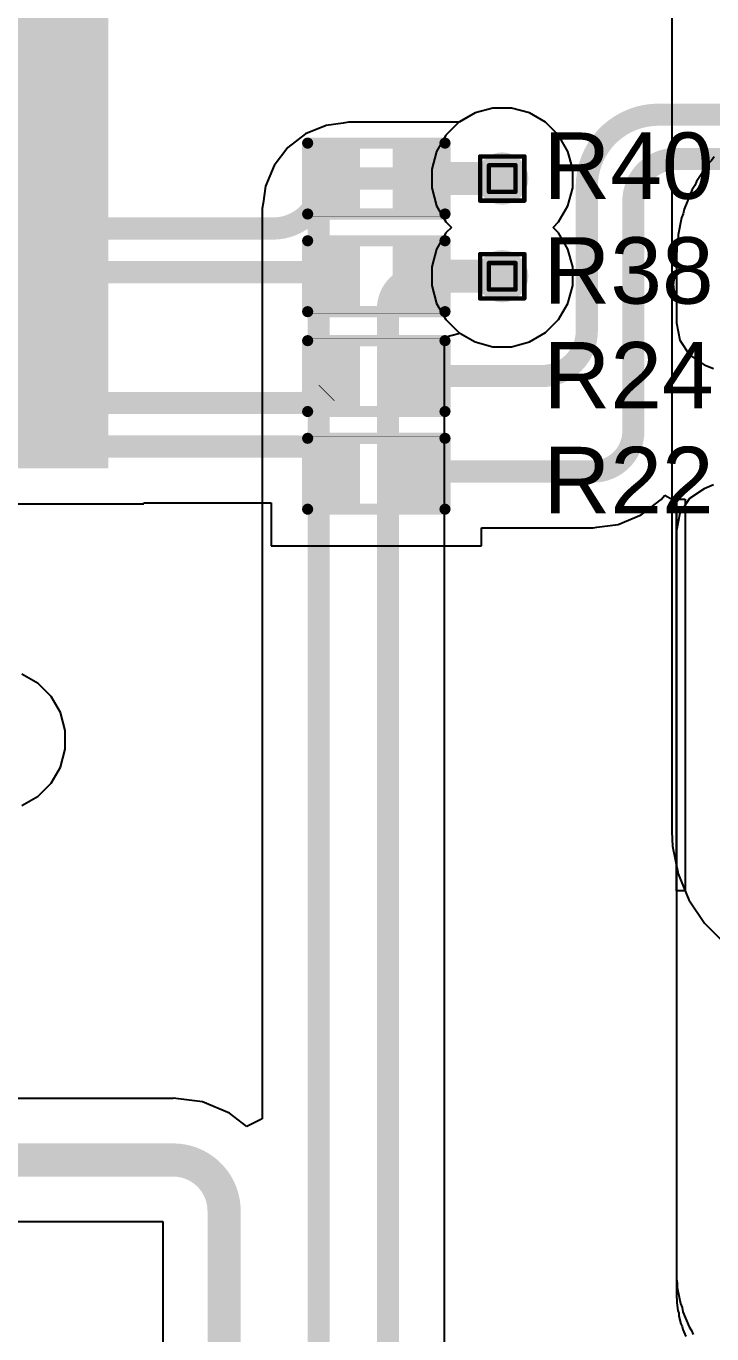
# Model space of a CAD drawing. Header units: inches. Extents: x -5 to 230, y -4 to 159.
# Drawn here: x 38.03 to 45.89, y 19.57 to 34.57 of the extents above; entities that cross this region are included whole.
import ezdxf

# ---------------------------------------------------------------- set-up
doc = ezdxf.new("R2010")
doc.units = ezdxf.units.IN
for name, color, linetype in [('Bottom Layer', 5, 'Continuous'), ('Drill Drawing', 1, 'Continuous'), ('Layer 1', 16, 'Continuous'), ('Layer 2', 76, 'Continuous'), ('Top Layer', 1, 'Continuous'), ('Top Overlay', 2, 'Continuous'), ('Top Paste', 8, 'Continuous'), ('Top Solder', 216, 'Continuous'), ('Via Holes', 16, 'Continuous')]:
    doc.layers.add(name, color=color, linetype=linetype)
doc.styles.add('Arial', font='', dxfattribs={"height": 0.2})
doc.styles.get('Arial').set_extended_font_data('Arial')

# ---------------------------------------------------------------- blocks, each defined once
blk = doc.blocks.new('LQFP_100_71')
at = {"layer": 'Top Layer'}
for points in [[(7.14999967, -1.34999984), (8.34999981, -1.34999984), (8.34999981, -1.64999924), (7.14999967, -1.64999924)], [(7.14999967, -1.85000138), (8.34999981, -1.85000138), (8.34999981, -2.15000078), (7.14999967, -2.15000078)], [(7.14999967, -2.35000038), (8.34999981, -2.35000038), (8.34999981, -2.64999978), (7.14999967, -2.64999978)], [(7.14999967, -2.85000192), (8.34999981, -2.85000192), (8.34999981, -3.15000132), (7.14999967, -3.15000132)], [(7.14999967, -3.35000092), (8.34999981, -3.35000092), (8.34999981, -3.65000032), (7.14999967, -3.65000032)], [(7.14999967, -3.84999992), (8.34999981, -3.84999992), (8.34999981, -4.14999932), (7.14999967, -4.14999932)], [(7.14999967, -4.35000146), (8.34999981, -4.35000146), (8.34999981, -4.65000086), (7.14999967, -4.65000086)], [(7.14999967, -4.85000046), (8.34999981, -4.85000046), (8.34999981, -5.149999859999999), (7.14999967, -5.149999859999999)], [(7.14999967, -5.350002), (8.34999981, -5.350002), (8.34999981, -5.6500014), (7.14999967, -5.6500014)], [(7.14999967, -5.850001), (8.34999981, -5.850001), (8.34999981, -6.1500004), (7.14999967, -6.1500004)]]:
    blk.add_hatch(color=1, dxfattribs=at).paths.add_polyline_path(points)
at = {"layer": 'Top Paste'}
for points in [[(7.14999967, -1.34999984), (8.34999981, -1.34999984), (8.34999981, -1.64999924), (7.14999967, -1.64999924)], [(7.14999967, -1.85000138), (8.34999981, -1.85000138), (8.34999981, -2.15000078), (7.14999967, -2.15000078)], [(7.14999967, -2.35000038), (8.34999981, -2.35000038), (8.34999981, -2.64999978), (7.14999967, -2.64999978)], [(7.14999967, -2.85000192), (8.34999981, -2.85000192), (8.34999981, -3.15000132), (7.14999967, -3.15000132)], [(7.14999967, -3.35000092), (8.34999981, -3.35000092), (8.34999981, -3.65000032), (7.14999967, -3.65000032)], [(7.14999967, -3.84999992), (8.34999981, -3.84999992), (8.34999981, -4.14999932), (7.14999967, -4.14999932)], [(7.14999967, -4.35000146), (8.34999981, -4.35000146), (8.34999981, -4.65000086), (7.14999967, -4.65000086)], [(7.14999967, -4.85000046), (8.34999981, -4.85000046), (8.34999981, -5.149999859999999), (7.14999967, -5.149999859999999)], [(7.14999967, -5.350002), (8.34999981, -5.350002), (8.34999981, -5.6500014), (7.14999967, -5.6500014)], [(7.14999967, -5.850001), (8.34999981, -5.850001), (8.34999981, -6.1500004), (7.14999967, -6.1500004)]]:
    blk.add_hatch(color=8, dxfattribs=at).paths.add_polyline_path(points)
at = {"layer": 'Top Solder'}
for points in [[(7.048399669999999, -0.74840084), (8.45159981, -0.74840084), (8.45159981, -1.25160024), (7.048399669999999, -1.25160024)], [(7.048399669999999, -1.24839984), (8.45159981, -1.24839984), (8.45159981, -1.75159924), (7.048399669999999, -1.75159924)], [(7.048399669999999, -1.74840138), (8.45159981, -1.74840138), (8.45159981, -2.25160078), (7.048399669999999, -2.25160078)], [(7.048399669999999, -2.24840038), (8.45159981, -2.24840038), (8.45159981, -2.75159978), (7.048399669999999, -2.75159978)], [(7.048399669999999, -2.74840192), (8.45159981, -2.74840192), (8.45159981, -3.25160132), (7.048399669999999, -3.25160132)], [(7.048399669999999, -3.24840092), (8.45159981, -3.24840092), (8.45159981, -3.75160032), (7.048399669999999, -3.75160032)], [(7.048399669999999, -3.74839992), (8.45159981, -3.74839992), (8.45159981, -4.25159932), (7.048399669999999, -4.25159932)], [(7.048399669999999, -4.248401459999999), (8.45159981, -4.248401459999999), (8.45159981, -4.75160086), (7.048399669999999, -4.75160086)], [(7.048399669999999, -4.74840046), (8.45159981, -4.74840046), (8.45159981, -5.25159986), (7.048399669999999, -5.25159986)], [(7.048399669999999, -5.248402), (8.45159981, -5.248402), (8.45159981, -5.7516014), (7.048399669999999, -5.7516014)], [(7.048399669999999, -5.748400999999999), (8.45159981, -5.748400999999999), (8.45159981, -6.2516004), (7.048399669999999, -6.2516004)]]:
    blk.add_hatch(color=216, dxfattribs=at).paths.add_polyline_path(points)
blk = doc.blocks.new('R___0402_140')
at = {"layer": 'Top Layer'}
for points in [[(-0.6985, -0.3175), (-0.6985, 0.3175), (-0.2412999999999999, 0.3175), (-0.2413, -0.3175)], [(0.2412999999999999, -0.3175), (0.2413, 0.3175), (0.6985, 0.3175), (0.6985, -0.3175)]]:
    blk.add_hatch(color=1, dxfattribs=at).paths.add_polyline_path(points)
at = {"layer": 'Top Paste'}
for points in [[(-0.6985, -0.3175), (-0.6985, 0.3175), (-0.2412999999999999, 0.3175), (-0.2413, -0.3175)], [(0.2412999999999999, -0.3175), (0.2413, 0.3175), (0.6985, 0.3175), (0.6985, -0.3175)]]:
    blk.add_hatch(color=8, dxfattribs=at).paths.add_polyline_path(points)
at = {"layer": 'Top Solder'}
for points in [[(-0.75350116, -0.37250116), (-0.75350116, 0.37250116), (-0.1862988399999999, 0.37250116), (-0.18629884, -0.37250116)], [(0.1862988399999999, -0.37250116), (0.18629884, 0.37250116), (0.75350116, 0.37250116), (0.75350116, -0.37250116)]]:
    blk.add_hatch(color=216, dxfattribs=at).paths.add_polyline_path(points)
at = {"layer": 'Top Overlay'}
for points in [[(-0.7874, -0.4064, 0.127, 0.127, 0), (-0.7874, 0.4064, 0.127, 0.127, 0)], [(-0.7874, 0.4064, 0.127, 0.127, 0), (0.7874, 0.4064, 0.127, 0.127, 0)], [(0.7874, -0.4064, 0.127, 0.127, 0), (0.7874, 0.4064, 0.127, 0.127, 0)], [(-0.7874, -0.4064, 0.127, 0.127, 0), (0.7874, -0.4064, 0.127, 0.127, 0)], [(-0.8128, -0.4318, 0.0032258, 0.0032258, 0), (0.8128, -0.4318, 0.0032258, 0.0032258, 0)]]:
    blk.add_lwpolyline(points, format="xyseb", dxfattribs=at)
for points in [[(-0.8191499999999999, 0.4064, 0.0635, 0.0635, 1), (-0.7556499999999999, 0.4064, 0.0635, 0.0635, 1)], [(-0.8191499999999999, 0.4064, 0.0635, 0.0635, 1), (-0.7556499999999999, 0.4064, 0.0635, 0.0635, 1)], [(0.7556499999999999, 0.4064, 0.0635, 0.0635, 1), (0.8191499999999999, 0.4064, 0.0635, 0.0635, 1)], [(0.7556499999999999, 0.4064, 0.0635, 0.0635, 1), (0.8191499999999999, 0.4064, 0.0635, 0.0635, 1)], [(-0.8191499999999999, -0.4064, 0.0635, 0.0635, 1), (-0.7556499999999999, -0.4064, 0.0635, 0.0635, 1)], [(-0.8191499999999999, -0.4064, 0.0635, 0.0635, 1), (-0.7556499999999999, -0.4064, 0.0635, 0.0635, 1)], [(-0.81360518, -0.4318, 0.0016129, 0.0016129, 1), (-0.8119948199999999, -0.4318, 0.0016129, 0.0016129, 1)], [(0.7556499999999999, -0.4064, 0.0635, 0.0635, 1), (0.8191499999999999, -0.4064, 0.0635, 0.0635, 1)], [(0.7556499999999999, -0.4064, 0.0635, 0.0635, 1), (0.8191499999999999, -0.4064, 0.0635, 0.0635, 1)], [(0.8119948199999999, -0.4318, 0.0016129, 0.0016129, 1), (0.81360518, -0.4318, 0.0016129, 0.0016129, 1)]]:
    blk.add_lwpolyline(points, format="xyseb", close=True, dxfattribs=at)
blk = doc.blocks.new('R___0402_142')
at = {"layer": 'Top Layer'}
for points in [[(-0.6985, -0.3175), (-0.6985, 0.3175), (-0.2412999999999999, 0.3175), (-0.2413, -0.3175)], [(0.2412999999999999, -0.3175), (0.2413, 0.3175), (0.6985, 0.3175), (0.6985, -0.3175)]]:
    blk.add_hatch(color=1, dxfattribs=at).paths.add_polyline_path(points)
at = {"layer": 'Top Paste'}
for points in [[(-0.6985, -0.3175), (-0.6985, 0.3175), (-0.2412999999999999, 0.3175), (-0.2413, -0.3175)], [(0.2412999999999999, -0.3175), (0.2413, 0.3175), (0.6985, 0.3175), (0.6985, -0.3175)]]:
    blk.add_hatch(color=8, dxfattribs=at).paths.add_polyline_path(points)
at = {"layer": 'Top Solder'}
for points in [[(-0.75350116, -0.37250116), (-0.75350116, 0.37250116), (-0.1862988399999999, 0.37250116), (-0.18629884, -0.37250116)], [(0.1862988399999999, -0.37250116), (0.18629884, 0.37250116), (0.75350116, 0.37250116), (0.75350116, -0.37250116)]]:
    blk.add_hatch(color=216, dxfattribs=at).paths.add_polyline_path(points)
at = {"layer": 'Top Overlay'}
for points in [[(-0.7874, -0.4064, 0.127, 0.127, 0), (-0.7874, 0.4064, 0.127, 0.127, 0)], [(-0.7874, 0.4064, 0.127, 0.127, 0), (0.7874, 0.4064, 0.127, 0.127, 0)], [(0.7874, -0.4064, 0.127, 0.127, 0), (0.7874, 0.4064, 0.127, 0.127, 0)], [(-0.7874, -0.4064, 0.127, 0.127, 0), (0.7874, -0.4064, 0.127, 0.127, 0)], [(-0.8128, -0.4318, 0.0032258, 0.0032258, 0), (0.8128, -0.4318, 0.0032258, 0.0032258, 0)]]:
    blk.add_lwpolyline(points, format="xyseb", dxfattribs=at)
for points in [[(-0.8191499999999999, 0.4064, 0.0635, 0.0635, 1), (-0.7556499999999999, 0.4064, 0.0635, 0.0635, 1)], [(-0.8191499999999999, 0.4064, 0.0635, 0.0635, 1), (-0.7556499999999999, 0.4064, 0.0635, 0.0635, 1)], [(0.7556499999999999, 0.4064, 0.0635, 0.0635, 1), (0.8191499999999999, 0.4064, 0.0635, 0.0635, 1)], [(0.7556499999999999, 0.4064, 0.0635, 0.0635, 1), (0.8191499999999999, 0.4064, 0.0635, 0.0635, 1)], [(-0.8191499999999999, -0.4064, 0.0635, 0.0635, 1), (-0.7556499999999999, -0.4064, 0.0635, 0.0635, 1)], [(-0.8191499999999999, -0.4064, 0.0635, 0.0635, 1), (-0.7556499999999999, -0.4064, 0.0635, 0.0635, 1)], [(-0.81360518, -0.4318, 0.0016129, 0.0016129, 1), (-0.8119948199999999, -0.4318, 0.0016129, 0.0016129, 1)], [(0.7556499999999999, -0.4064, 0.0635, 0.0635, 1), (0.8191499999999999, -0.4064, 0.0635, 0.0635, 1)], [(0.7556499999999999, -0.4064, 0.0635, 0.0635, 1), (0.8191499999999999, -0.4064, 0.0635, 0.0635, 1)], [(0.8119948199999999, -0.4318, 0.0016129, 0.0016129, 1), (0.81360518, -0.4318, 0.0016129, 0.0016129, 1)]]:
    blk.add_lwpolyline(points, format="xyseb", close=True, dxfattribs=at)
blk = doc.blocks.new('R___0402_156')
at = {"layer": 'Top Layer'}
for points in [[(-0.6985, -0.3175), (-0.6985, 0.3175), (-0.2412999999999999, 0.3175), (-0.2413, -0.3175)], [(0.2412999999999999, -0.3175), (0.2413, 0.3175), (0.6985, 0.3175), (0.6985, -0.3175)]]:
    blk.add_hatch(color=1, dxfattribs=at).paths.add_polyline_path(points)
at = {"layer": 'Top Paste'}
for points in [[(-0.6985, -0.3175), (-0.6985, 0.3175), (-0.2412999999999999, 0.3175), (-0.2413, -0.3175)], [(0.2412999999999999, -0.3175), (0.2413, 0.3175), (0.6985, 0.3175), (0.6985, -0.3175)]]:
    blk.add_hatch(color=8, dxfattribs=at).paths.add_polyline_path(points)
at = {"layer": 'Top Solder'}
for points in [[(-0.75350116, -0.37250116), (-0.75350116, 0.37250116), (-0.1862988399999999, 0.37250116), (-0.18629884, -0.37250116)], [(0.1862988399999999, -0.37250116), (0.18629884, 0.37250116), (0.75350116, 0.37250116), (0.75350116, -0.37250116)]]:
    blk.add_hatch(color=216, dxfattribs=at).paths.add_polyline_path(points)
at = {"layer": 'Top Overlay'}
for points in [[(-0.7874, 0.4064, 0.127, 0.127, 0), (-0.7874, -0.4064, 0.127, 0.127, 0)], [(0.7874, 0.4064, 0.127, 0.127, 0), (-0.7874, 0.4064, 0.127, 0.127, 0)], [(0.7874, 0.4064, 0.127, 0.127, 0), (0.7874, -0.4064, 0.127, 0.127, 0)], [(0.7874, -0.4064, 0.127, 0.127, 0), (-0.7874, -0.4064, 0.127, 0.127, 0)], [(0.8128, -0.4318, 0.0032258, 0.0032258, 0), (-0.8128, -0.4318, 0.0032258, 0.0032258, 0)]]:
    blk.add_lwpolyline(points, format="xyseb", dxfattribs=at)
for points in [[(-0.8191499999999999, 0.4064, 0.0635, 0.0635, 1), (-0.7556499999999999, 0.4064, 0.0635, 0.0635, 1)], [(-0.8191499999999999, 0.4064, 0.0635, 0.0635, 1), (-0.7556499999999999, 0.4064, 0.0635, 0.0635, 1)], [(0.7556499999999999, 0.4064, 0.0635, 0.0635, 1), (0.8191499999999999, 0.4064, 0.0635, 0.0635, 1)], [(0.7556499999999999, 0.4064, 0.0635, 0.0635, 1), (0.8191499999999999, 0.4064, 0.0635, 0.0635, 1)], [(-0.8191499999999999, -0.4064, 0.0635, 0.0635, 1), (-0.7556499999999999, -0.4064, 0.0635, 0.0635, 1)], [(-0.8191499999999999, -0.4064, 0.0635, 0.0635, 1), (-0.7556499999999999, -0.4064, 0.0635, 0.0635, 1)], [(-0.81360518, -0.4318, 0.0016129, 0.0016129, 1), (-0.8119948199999999, -0.4318, 0.0016129, 0.0016129, 1)], [(0.7556499999999999, -0.4064, 0.0635, 0.0635, 1), (0.8191499999999999, -0.4064, 0.0635, 0.0635, 1)], [(0.7556499999999999, -0.4064, 0.0635, 0.0635, 1), (0.8191499999999999, -0.4064, 0.0635, 0.0635, 1)], [(0.8119948199999999, -0.4318, 0.0016129, 0.0016129, 1), (0.81360518, -0.4318, 0.0016129, 0.0016129, 1)]]:
    blk.add_lwpolyline(points, format="xyseb", close=True, dxfattribs=at)
blk = doc.blocks.new('R___0402_158')
at = {"layer": 'Top Layer'}
for points in [[(-0.6985, -0.3175), (-0.6985, 0.3175), (-0.2412999999999999, 0.3175), (-0.2413, -0.3175)], [(0.2412999999999999, -0.3175), (0.2413, 0.3175), (0.6985, 0.3175), (0.6985, -0.3175)]]:
    blk.add_hatch(color=1, dxfattribs=at).paths.add_polyline_path(points)
at = {"layer": 'Top Paste'}
for points in [[(-0.6985, -0.3175), (-0.6985, 0.3175), (-0.2412999999999999, 0.3175), (-0.2413, -0.3175)], [(0.2412999999999999, -0.3175), (0.2413, 0.3175), (0.6985, 0.3175), (0.6985, -0.3175)]]:
    blk.add_hatch(color=8, dxfattribs=at).paths.add_polyline_path(points)
at = {"layer": 'Top Solder'}
for points in [[(-0.75350116, -0.37250116), (-0.75350116, 0.37250116), (-0.1862988399999999, 0.37250116), (-0.18629884, -0.37250116)], [(0.1862988399999999, -0.37250116), (0.18629884, 0.37250116), (0.75350116, 0.37250116), (0.75350116, -0.37250116)]]:
    blk.add_hatch(color=216, dxfattribs=at).paths.add_polyline_path(points)
at = {"layer": 'Top Overlay'}
for points in [[(-0.7874, 0.4064, 0.127, 0.127, 0), (-0.7874, -0.4064, 0.127, 0.127, 0)], [(0.7874, 0.4064, 0.127, 0.127, 0), (-0.7874, 0.4064, 0.127, 0.127, 0)], [(0.7874, 0.4064, 0.127, 0.127, 0), (0.7874, -0.4064, 0.127, 0.127, 0)], [(0.7874, -0.4064, 0.127, 0.127, 0), (-0.7874, -0.4064, 0.127, 0.127, 0)], [(0.8128, -0.4318, 0.0032258, 0.0032258, 0), (-0.8128, -0.4318, 0.0032258, 0.0032258, 0)]]:
    blk.add_lwpolyline(points, format="xyseb", dxfattribs=at)
for points in [[(-0.8191499999999999, 0.4064, 0.0635, 0.0635, 1), (-0.7556499999999999, 0.4064, 0.0635, 0.0635, 1)], [(-0.8191499999999999, 0.4064, 0.0635, 0.0635, 1), (-0.7556499999999999, 0.4064, 0.0635, 0.0635, 1)], [(0.7556499999999999, 0.4064, 0.0635, 0.0635, 1), (0.8191499999999999, 0.4064, 0.0635, 0.0635, 1)], [(0.7556499999999999, 0.4064, 0.0635, 0.0635, 1), (0.8191499999999999, 0.4064, 0.0635, 0.0635, 1)], [(-0.8191499999999999, -0.4064, 0.0635, 0.0635, 1), (-0.7556499999999999, -0.4064, 0.0635, 0.0635, 1)], [(-0.8191499999999999, -0.4064, 0.0635, 0.0635, 1), (-0.7556499999999999, -0.4064, 0.0635, 0.0635, 1)], [(-0.81360518, -0.4318, 0.0016129, 0.0016129, 1), (-0.8119948199999999, -0.4318, 0.0016129, 0.0016129, 1)], [(0.7556499999999999, -0.4064, 0.0635, 0.0635, 1), (0.8191499999999999, -0.4064, 0.0635, 0.0635, 1)], [(0.7556499999999999, -0.4064, 0.0635, 0.0635, 1), (0.8191499999999999, -0.4064, 0.0635, 0.0635, 1)], [(0.8119948199999999, -0.4318, 0.0016129, 0.0016129, 1), (0.81360518, -0.4318, 0.0016129, 0.0016129, 1)]]:
    blk.add_lwpolyline(points, format="xyseb", close=True, dxfattribs=at)

msp = doc.modelspace()

# ---------------------------------------------------------------- hatches: boundary and pattern name
at = {"layer": 'Bottom Layer'}
h = msp.add_hatch(color=5, dxfattribs=at)
edge = h.paths.add_edge_path()
edge.add_arc((43.4848, 32.82098592), 0.2999994, 0, 360)
h = msp.add_hatch(color=5, dxfattribs=at)
edge = h.paths.add_edge_path()
edge.add_arc((43.4848, 31.70044206), 0.2999994, 0, 360)
at = {"layer": 'Layer 1'}
h = msp.add_hatch(color=16, dxfattribs=at)
edge = h.paths.add_edge_path()
edge.add_arc((43.4848, 32.82098592), 0.2999994, 0, 360)
h = msp.add_hatch(color=16, dxfattribs=at)
edge = h.paths.add_edge_path()
edge.add_arc((43.4848, 31.70044206), 0.2999994, 0, 360)
at = {"layer": 'Layer 2'}
h = msp.add_hatch(color=76, dxfattribs=at)
edge = h.paths.add_edge_path()
edge.add_arc((43.4848, 32.82098592), 0.2999994, 0, 360)
h = msp.add_hatch(color=76, dxfattribs=at)
edge = h.paths.add_edge_path()
edge.add_arc((43.4848, 31.70044206), 0.2999994, 0, 360)
at = {"layer": 'Top Layer'}
h = msp.add_hatch(color=1, dxfattribs=at)
edge = h.paths.add_edge_path()
edge.add_arc((43.4848, 32.82098592), 0.2999994, 0, 360)
h = msp.add_hatch(color=1, dxfattribs=at)
edge = h.paths.add_edge_path()
edge.add_arc((43.4848, 31.70044206), 0.2999994, 0, 360)
at = {"layer": 'Via Holes'}
h = msp.add_hatch(color=7, dxfattribs=at)
edge = h.paths.add_edge_path()
edge.add_arc((43.4848, 32.82098592), 0.1499997, 0, 360)
h = msp.add_hatch(color=7, dxfattribs=at)
edge = h.paths.add_edge_path()
edge.add_arc((43.4848, 31.70044206), 0.1499997, 0, 360)

# ---------------------------------------------------------------- linework, layer by layer
at = {"layer": 'Bottom Layer'}
for p, q in [((43.3784248, 33.62898532), (43.17292356, 33.57392066)), ((43.5911752, 33.62898532), (43.3784248, 33.62898532)), ((43.79667644, 33.57392066), (43.5911752, 33.62898532)), ((41.66263702, 33.45656504), (41.46721704, 33.43083737999999)), ((41.7222686, 33.46842684), (41.66263702, 33.45656504)), ((42.99020358, 33.46842684), (41.7222686, 33.46842684)), ((43.17292356, 33.57392066), (42.99020358, 33.46842684)), ((43.98092296, 33.46754546), (43.79667644, 33.57392066)), ((44.13135954, 33.31710888), (43.98092296, 33.46754546)), ((41.22954416, 33.33239206), (41.02545262, 33.17578581999999)), ((41.46721704, 33.43083737999999), (41.22954416, 33.33239206)), ((44.23773474, 33.13286236), (44.13135954, 33.31710888)), ((41.02545262, 33.17578581999999), (40.86884638, 32.97169428)), ((44.2927994, 32.92736112), (44.23773474, 33.13286236)), ((40.86884638, 32.97169428), (40.77040106, 32.7340214)), ((44.2927994, 32.71461072), (44.2927994, 32.92736112)), ((40.77040106, 32.7340214), (40.7446734, 32.53860142)), ((44.23773474, 32.50910948), (44.2927994, 32.71461072)), ((40.7446734, 32.53860142), (40.7328116, 32.47896984)), ((40.7328116, 32.47896984), (40.7328116, 22.03769278)), ((44.13135954, 32.32486296), (44.23773474, 32.50910948)), ((44.06721184, 32.26071272), (44.13135954, 32.32486296)), ((44.13135954, 32.19656502), (44.06721184, 32.26071272)), ((44.23773474, 32.0123185), (44.13135954, 32.19656502)), ((44.2927994, 31.80681726), (44.23773474, 32.0123185)), ((44.2927994, 31.59406686), (44.2927994, 31.80681726)), ((44.23773474, 31.38856562), (44.2927994, 31.59406686)), ((44.13135954, 31.2043191), (44.23773474, 31.38856562)), ((43.98092296, 31.05388252), (44.13135954, 31.2043191)), ((42.82171776, 31.00273962), (42.99951776, 31.04762396)), ((42.99951776, 31.04762396), (43.17292356, 30.94750732)), ((43.79667644, 30.94750732), (43.98092296, 31.05388252)), ((42.82171776, 19.0698501), (42.82171776, 31.00273962)), ((43.17292356, 30.94750732), (43.3784248, 30.89244266)), ((43.5911752, 30.89244266), (43.79667644, 30.94750732)), ((43.3784248, 30.89244266), (43.5911752, 30.89244266)), ((38.1621919, 27.0299434), (37.97794538, 27.1363186)), ((38.31262848, 26.87950682), (38.1621919, 27.0299434)), ((38.41900368, 26.6952603), (38.31262848, 26.87950682)), ((38.47406834, 26.48975906), (38.41900368, 26.6952603)), ((38.47406834, 26.27700866), (38.47406834, 26.48975906)), ((38.41900368, 26.07150742), (38.47406834, 26.27700866)), ((38.31262848, 25.8872609), (38.41900368, 26.07150742)), ((38.1621919, 25.73682432), (38.31262848, 25.8872609)), ((37.97794538, 25.63044912), (38.1621919, 25.73682432)), ((39.71156903999999, 22.26912742), (30.82405316, 22.26912742)), ((40.04642232, 22.23008508), (39.71156903999999, 22.27416932)), ((39.71156903999999, 22.27416932), (39.71156903999999, 22.26912742)), ((40.3584537, 22.10083718), (40.04642232, 22.23008508)), ((40.5550116, 21.95001198), (40.3584537, 22.10083718)), ((40.7328116, 22.03769278), (40.5550116, 21.95001198)), ((33.46970699999999, 20.86007258), (39.59124162, 20.86007258)), ((39.59124162, 20.86007258), (39.59124162, 17.4137193))]:
    msp.add_line(p, q, dxfattribs=at)
for points in [[(41.38025252, 32.47896984, 0.254, 0.254, -0.4142135623730951), (41.7222686, 32.82098592, 0.254, 0.254, 0)], [(41.7222686, 32.82098592, 0.254, 0.254, 0), (43.4848, 32.82098592, 0.254, 0.254, 0)], [(41.38025252, 17.61530132, 0.254, 0.254, 0), (41.38025252, 32.47896984, 0.254, 0.254, 0)], [(42.17427684, 31.32595716, 0.254, 0.254, -0.4142135623730951), (42.54876174, 31.70044206, 0.254, 0.254, 0)], [(42.54876174, 31.70044206, 0.254, 0.254, 0), (43.4848, 31.70044206, 0.254, 0.254, 0)], [(42.17427684, 18.23283628, 0.254, 0.254, 0), (42.17427684, 31.32595716, 0.254, 0.254, 0)], [(30.42833386, 21.5646, 0.3809999999999999, 0.3809999999999999, 0), (39.71156903999999, 21.5646, 0.3809999999999999, 0.3809999999999999, 0)], [(39.71156903999999, 21.5646, 0.3809999999999999, 0.3809999999999999, -0.4142135623730951), (40.29576904, 20.9804, 0.3809999999999999, 0.3809999999999999, 0)], [(40.29576904, 17.018, 0.3809999999999999, 0.3809999999999999, 0), (40.29576904, 20.9804, 0.3809999999999999, 0.3809999999999999, 0)]]:
    msp.add_lwpolyline(points, format="xyseb", dxfattribs=at)
for points in [[(41.6587686, 32.82098592, 0.127, 0.127, 1), (41.7857686, 32.82098592, 0.127, 0.127, 1)], [(41.6587686, 32.82098592, 0.127, 0.127, 1), (41.7857686, 32.82098592, 0.127, 0.127, 1)], [(43.4213, 32.82098592, 0.127, 0.127, 1), (43.5483, 32.82098592, 0.127, 0.127, 1)], [(41.31675252, 32.47896984, 0.127, 0.127, 1), (41.44375252, 32.47896984, 0.127, 0.127, 1)], [(41.31675252, 32.47896984, 0.127, 0.127, 1), (41.44375252, 32.47896984, 0.127, 0.127, 1)], [(42.48526174, 31.70044206, 0.127, 0.127, 1), (42.61226174, 31.70044206, 0.127, 0.127, 1)], [(42.48526174, 31.70044206, 0.127, 0.127, 1), (42.61226174, 31.70044206, 0.127, 0.127, 1)], [(43.4213, 31.70044206, 0.127, 0.127, 1), (43.5483, 31.70044206, 0.127, 0.127, 1)], [(42.11077684, 31.32595716, 0.127, 0.127, 1), (42.23777684, 31.32595716, 0.127, 0.127, 1)], [(42.11077684, 31.32595716, 0.127, 0.127, 1), (42.23777684, 31.32595716, 0.127, 0.127, 1)], [(39.61631904, 21.5646, 0.1905, 0.1905, 1), (39.80681904, 21.5646, 0.1905, 0.1905, 1)], [(39.61631904, 21.5646, 0.1905, 0.1905, 1), (39.80681904, 21.5646, 0.1905, 0.1905, 1)], [(40.20051904, 20.9804, 0.1905, 0.1905, 1), (40.39101904, 20.9804, 0.1905, 0.1905, 1)], [(40.20051904, 20.9804, 0.1905, 0.1905, 1), (40.39101904, 20.9804, 0.1905, 0.1905, 1)]]:
    msp.add_lwpolyline(points, format="xyseb", close=True, dxfattribs=at)
at = {"layer": 'Drill Drawing'}
for points in [[(43.2308, 33.07498592, 0.0508, 0.0508, 0), (43.7388, 33.07498592, 0.0508, 0.0508, 0)], [(43.2308, 32.56698592, 0.0508, 0.0508, 0), (43.2308, 33.07498592, 0.0508, 0.0508, 0)], [(43.3324, 32.97338592, 0.0508, 0.0508, 0), (43.6372, 32.97338592, 0.0508, 0.0508, 0)], [(43.3324, 32.66858592, 0.0508, 0.0508, 0), (43.3324, 32.97338592, 0.0508, 0.0508, 0)], [(43.6372, 32.66858592, 0.0508, 0.0508, 0), (43.6372, 32.97338592, 0.0508, 0.0508, 0)], [(43.7388, 32.56698592, 0.0508, 0.0508, 0), (43.7388, 33.07498592, 0.0508, 0.0508, 0)], [(43.2308, 32.56698592, 0.0508, 0.0508, 0), (43.7388, 32.56698592, 0.0508, 0.0508, 0)], [(43.3324, 32.66858592, 0.0508, 0.0508, 0), (43.6372, 32.66858592, 0.0508, 0.0508, 0)], [(43.2308, 31.95444205999999, 0.0508, 0.0508, 0), (43.7388, 31.95444205999999, 0.0508, 0.0508, 0)], [(43.2308, 31.44644206, 0.0508, 0.0508, 0), (43.2308, 31.95444205999999, 0.0508, 0.0508, 0)], [(43.7388, 31.44644206, 0.0508, 0.0508, 0), (43.7388, 31.95444205999999, 0.0508, 0.0508, 0)], [(43.3324, 31.85284206, 0.0508, 0.0508, 0), (43.6372, 31.85284206, 0.0508, 0.0508, 0)], [(43.3324, 31.54804206, 0.0508, 0.0508, 0), (43.3324, 31.85284206, 0.0508, 0.0508, 0)], [(43.6372, 31.54804206, 0.0508, 0.0508, 0), (43.6372, 31.85284206, 0.0508, 0.0508, 0)], [(43.3324, 31.54804206, 0.0508, 0.0508, 0), (43.6372, 31.54804206, 0.0508, 0.0508, 0)], [(43.2308, 31.44644206, 0.0508, 0.0508, 0), (43.7388, 31.44644206, 0.0508, 0.0508, 0)]]:
    msp.add_lwpolyline(points, format="xyseb", dxfattribs=at)
for points in [[(43.2181, 33.07498592, 0.0254, 0.0254, 1), (43.2435, 33.07498592, 0.0254, 0.0254, 1)], [(43.2181, 33.07498592, 0.0254, 0.0254, 1), (43.2435, 33.07498592, 0.0254, 0.0254, 1)], [(43.3197, 32.97338592, 0.0254, 0.0254, 1), (43.3451, 32.97338592, 0.0254, 0.0254, 1)], [(43.3197, 32.97338592, 0.0254, 0.0254, 1), (43.3451, 32.97338592, 0.0254, 0.0254, 1)], [(43.6245, 32.97338592, 0.0254, 0.0254, 1), (43.6499, 32.97338592, 0.0254, 0.0254, 1)], [(43.6245, 32.97338592, 0.0254, 0.0254, 1), (43.6499, 32.97338592, 0.0254, 0.0254, 1)], [(43.7261, 33.07498592, 0.0254, 0.0254, 1), (43.75149999999999, 33.07498592, 0.0254, 0.0254, 1)], [(43.7261, 33.07498592, 0.0254, 0.0254, 1), (43.75149999999999, 33.07498592, 0.0254, 0.0254, 1)], [(43.2181, 32.56698592, 0.0254, 0.0254, 1), (43.2435, 32.56698592, 0.0254, 0.0254, 1)], [(43.2181, 32.56698592, 0.0254, 0.0254, 1), (43.2435, 32.56698592, 0.0254, 0.0254, 1)], [(43.3197, 32.66858592, 0.0254, 0.0254, 1), (43.3451, 32.66858592, 0.0254, 0.0254, 1)], [(43.3197, 32.66858592, 0.0254, 0.0254, 1), (43.3451, 32.66858592, 0.0254, 0.0254, 1)], [(43.6245, 32.66858592, 0.0254, 0.0254, 1), (43.6499, 32.66858592, 0.0254, 0.0254, 1)], [(43.6245, 32.66858592, 0.0254, 0.0254, 1), (43.6499, 32.66858592, 0.0254, 0.0254, 1)], [(43.7261, 32.56698592, 0.0254, 0.0254, 1), (43.75149999999999, 32.56698592, 0.0254, 0.0254, 1)], [(43.7261, 32.56698592, 0.0254, 0.0254, 1), (43.75149999999999, 32.56698592, 0.0254, 0.0254, 1)], [(43.2181, 31.95444205999999, 0.0254, 0.0254, 1), (43.2435, 31.95444205999999, 0.0254, 0.0254, 1)], [(43.2181, 31.95444205999999, 0.0254, 0.0254, 1), (43.2435, 31.95444205999999, 0.0254, 0.0254, 1)], [(43.7261, 31.95444205999999, 0.0254, 0.0254, 1), (43.75149999999999, 31.95444205999999, 0.0254, 0.0254, 1)], [(43.7261, 31.95444205999999, 0.0254, 0.0254, 1), (43.75149999999999, 31.95444205999999, 0.0254, 0.0254, 1)], [(43.3197, 31.85284206, 0.0254, 0.0254, 1), (43.3451, 31.85284206, 0.0254, 0.0254, 1)], [(43.3197, 31.85284206, 0.0254, 0.0254, 1), (43.3451, 31.85284206, 0.0254, 0.0254, 1)], [(43.6245, 31.85284206, 0.0254, 0.0254, 1), (43.6499, 31.85284206, 0.0254, 0.0254, 1)], [(43.6245, 31.85284206, 0.0254, 0.0254, 1), (43.6499, 31.85284206, 0.0254, 0.0254, 1)], [(43.3197, 31.54804206, 0.0254, 0.0254, 1), (43.3451, 31.54804206, 0.0254, 0.0254, 1)], [(43.3197, 31.54804206, 0.0254, 0.0254, 1), (43.3451, 31.54804206, 0.0254, 0.0254, 1)], [(43.6245, 31.54804206, 0.0254, 0.0254, 1), (43.6499, 31.54804206, 0.0254, 0.0254, 1)], [(43.6245, 31.54804206, 0.0254, 0.0254, 1), (43.6499, 31.54804206, 0.0254, 0.0254, 1)], [(43.2181, 31.44644206, 0.0254, 0.0254, 1), (43.2435, 31.44644206, 0.0254, 0.0254, 1)], [(43.2181, 31.44644206, 0.0254, 0.0254, 1), (43.2435, 31.44644206, 0.0254, 0.0254, 1)], [(43.7261, 31.44644206, 0.0254, 0.0254, 1), (43.75149999999999, 31.44644206, 0.0254, 0.0254, 1)], [(43.7261, 31.44644206, 0.0254, 0.0254, 1), (43.75149999999999, 31.44644206, 0.0254, 0.0254, 1)]]:
    msp.add_lwpolyline(points, format="xyseb", close=True, dxfattribs=at)
at = {"layer": 'Layer 1'}
for p, q in [((43.3784248, 33.62898532), (43.17292356, 33.57392066)), ((43.5911752, 33.62898532), (43.3784248, 33.62898532)), ((43.79667644, 33.57392066), (43.5911752, 33.62898532)), ((42.98867704, 33.46754546), (42.83824045999999, 33.31710888)), ((43.17292356, 33.57392066), (42.98867704, 33.46754546)), ((43.98092296, 33.46754546), (43.79667644, 33.57392066)), ((44.13135954, 33.31710888), (43.98092296, 33.46754546)), ((42.83824045999999, 33.31710888), (42.73186526, 33.13286236)), ((44.23773474, 33.13286236), (44.13135954, 33.31710888)), ((42.73186526, 33.13286236), (42.67680059999999, 32.92736112)), ((44.2927994, 32.92736112), (44.23773474, 33.13286236)), ((45.88585945999999, 33.02878078), (45.84978892, 32.99271024)), ((45.91420077999999, 33.07119878), (45.88585945999999, 33.02878078)), ((42.67680059999999, 32.92736112), (42.67680059999999, 32.71461072)), ((44.2927994, 32.71461072), (44.2927994, 32.92736112)), ((45.84978892, 32.99271024), (45.71200915999999, 32.78650542)), ((42.67680059999999, 32.71461072), (42.73186526, 32.50910948)), ((44.23773474, 32.50910948), (44.2927994, 32.71461072)), ((45.66414286, 32.69695518), (45.56924084, 32.4678294)), ((45.69248925999999, 32.7393808), (45.66414286, 32.69695518)), ((45.71200915999999, 32.78650542), (45.69248925999999, 32.7393808)), ((42.73186526, 32.50910948), (42.83824045999999, 32.32486296)), ((44.13135954, 32.32486296), (44.23773474, 32.50910948)), ((45.55928657999999, 32.41778632), (45.53976668, 32.37065408)), ((45.56924084, 32.4678294), (45.55928657999999, 32.41778632)), ((42.83824045999999, 32.32486296), (42.90238816, 32.26071272)), ((42.90238816, 32.26071272), (42.83824045999999, 32.19656502)), ((44.06721184, 32.26071272), (44.13135954, 32.32486296)), ((44.13135954, 32.19656502), (44.06721184, 32.26071272)), ((45.53976668, 32.37065408), (45.50128059999999, 32.17713402)), ((42.83824045999999, 32.19656502), (42.73186526, 32.0123185)), ((44.23773474, 32.0123185), (44.13135954, 32.19656502)), ((45.49216707999999, 32.10551872), (45.48228648, 31.93180558)), ((45.50128059999999, 32.14074852), (45.49216707999999, 32.10551872)), ((45.50128059999999, 32.17713402), (45.50128059999999, 32.14074852)), ((42.73186526, 32.0123185), (42.67680059999999, 31.80681726)), ((44.2927994, 31.80681726), (44.23773474, 32.0123185)), ((42.67680059999999, 31.80681726), (42.67680059999999, 31.59406686)), ((44.2927994, 31.59406686), (44.2927994, 31.80681726)), ((45.48436166, 31.91703294), (45.48144828, 31.90238984)), ((45.48144828, 31.90238984), (45.48144828, 31.16429632)), ((45.48228648, 31.93180558), (45.48436166, 31.91703294)), ((42.67680059999999, 31.59406686), (42.73186526, 31.38856562)), ((44.23773474, 31.38856562), (44.2927994, 31.59406686)), ((42.73186526, 31.38856562), (42.83824045999999, 31.2043191)), ((44.13135954, 31.2043191), (44.23773474, 31.38856562)), ((42.83824045999999, 31.2043191), (42.98867704, 31.05388252)), ((43.98092296, 31.05388252), (44.13135954, 31.2043191)), ((42.98867704, 31.05388252), (43.17292356, 30.94750732)), ((43.79667644, 30.94750732), (43.98092296, 31.05388252)), ((45.48144828, 31.16429632), (45.52087416, 30.96608488)), ((43.17292356, 30.94750732), (43.3784248, 30.89244266)), ((43.5911752, 30.89244266), (43.79667644, 30.94750732)), ((45.52087416, 30.96608488), (45.63315232, 30.79804864)), ((43.3784248, 30.89244266), (43.5911752, 30.89244266)), ((45.63315232, 30.79804864), (45.80118856, 30.68577048)), ((45.80118856, 30.68577048), (45.90839688, 30.64136366)), ((45.80118856, 29.26294376), (45.63315232, 29.1506656)), ((45.90839688, 29.30735058), (45.80118856, 29.26294376)), ((45.63315232, 29.1506656), (45.52087416, 28.98262936)), ((45.52087416, 28.98262936), (45.48144828, 28.78441792)), ((45.48144828, 28.78441792), (45.48144574, 20.29461778)), ((38.1621919, 27.0299434), (37.97794538, 27.1363186)), ((38.31262848, 26.87950682), (38.1621919, 27.0299434)), ((38.41900368, 26.6952603), (38.31262848, 26.87950682)), ((38.47406834, 26.48975906), (38.41900368, 26.6952603)), ((38.47406834, 26.27700866), (38.47406834, 26.48975906)), ((38.41900368, 26.07150742), (38.47406834, 26.27700866)), ((38.31262848, 25.8872609), (38.41900368, 26.07150742)), ((38.1621919, 25.73682432), (38.31262848, 25.8872609)), ((37.97794538, 25.63044912), (38.1621919, 25.73682432)), ((45.48144574, 20.29461778), (45.48144066, 20.20205256)), ((45.48144066, 20.20205256), (45.49139237999999, 20.15201456)), ((45.49139237999999, 20.15201456), (45.49138984, 20.10099104)), ((45.49138984, 20.10099104), (45.52750102, 19.91942168)), ((45.52750102, 19.91942168), (45.54702346, 19.87228944)), ((45.54702346, 19.87228944), (45.55697518, 19.8222489)), ((45.55697518, 19.8222489), (45.62781832, 19.65121292)), ((45.62781832, 19.65121292), (45.65615964, 19.60879492)), ((45.65615964, 19.60879492), (45.67568208, 19.56166522))]:
    msp.add_line(p, q, dxfattribs=at)
at = {"layer": 'Layer 2'}
for p, q in [((45.43064828, 35.8394), (45.43064828, 25.4508)), ((43.3784248, 33.62898532), (43.17292356, 33.57392066)), ((43.5911752, 33.62898532), (43.3784248, 33.62898532)), ((43.79667644, 33.57392066), (43.5911752, 33.62898532)), ((42.98867704, 33.46754546), (42.83824045999999, 33.31710888)), ((43.17292356, 33.57392066), (42.98867704, 33.46754546)), ((43.98092296, 33.46754546), (43.79667644, 33.57392066)), ((44.13135954, 33.31710888), (43.98092296, 33.46754546)), ((42.83824045999999, 33.31710888), (42.73186526, 33.13286236)), ((44.23773474, 33.13286236), (44.13135954, 33.31710888)), ((42.73186526, 33.13286236), (42.67680059999999, 32.92736112)), ((44.2927994, 32.92736112), (44.23773474, 33.13286236)), ((42.67680059999999, 32.92736112), (42.67680059999999, 32.71461072)), ((44.2927994, 32.71461072), (44.2927994, 32.92736112)), ((42.67680059999999, 32.71461072), (42.73186526, 32.50910948)), ((44.23773474, 32.50910948), (44.2927994, 32.71461072)), ((42.73186526, 32.50910948), (42.83824045999999, 32.32486296)), ((44.13135954, 32.32486296), (44.23773474, 32.50910948)), ((42.83824045999999, 32.32486296), (42.90238816, 32.26071272)), ((42.90238816, 32.26071272), (42.83824045999999, 32.19656502)), ((44.06721184, 32.26071272), (44.13135954, 32.32486296)), ((44.13135954, 32.19656502), (44.06721184, 32.26071272)), ((42.83824045999999, 32.19656502), (42.73186526, 32.0123185)), ((44.23773474, 32.0123185), (44.13135954, 32.19656502)), ((42.73186526, 32.0123185), (42.67680059999999, 31.80681726)), ((44.2927994, 31.80681726), (44.23773474, 32.0123185)), ((42.67680059999999, 31.80681726), (42.67680059999999, 31.59406686)), ((44.2927994, 31.59406686), (44.2927994, 31.80681726)), ((42.67680059999999, 31.59406686), (42.73186526, 31.38856562)), ((44.23773474, 31.38856562), (44.2927994, 31.59406686)), ((42.73186526, 31.38856562), (42.83824045999999, 31.2043191)), ((44.13135954, 31.2043191), (44.23773474, 31.38856562)), ((42.83824045999999, 31.2043191), (42.98867704, 31.05388252)), ((43.98092296, 31.05388252), (44.13135954, 31.2043191)), ((42.98867704, 31.05388252), (43.17292356, 30.94750732)), ((43.79667644, 30.94750732), (43.98092296, 31.05388252)), ((43.17292356, 30.94750732), (43.3784248, 30.89244266)), ((43.5911752, 30.89244266), (43.79667644, 30.94750732)), ((43.3784248, 30.89244266), (43.5911752, 30.89244266)), ((45.43064828, 25.4508), (45.43064828, 25.32722392)), ((45.43064828, 25.32722392), (45.43065082, 25.32720614)), ((45.43065082, 25.32720614), (45.43859086, 25.16558848)), ((45.43859086, 25.16558848), (45.50165652, 24.84853044)), ((45.50165652, 24.84853044), (45.62536722, 24.54986962)), ((45.62536722, 24.54986962), (45.80496554, 24.2810792)), ((45.80496554, 24.2810792), (46.03355029999999, 24.05249444))]:
    msp.add_line(p, q, dxfattribs=at)
at = {"layer": 'Top Layer'}
for p, q in [((39.37406908, 29.08918998), (39.37406908, 29.09974876)), ((39.37406908, 29.09974876), (40.83465544, 29.09974622)), ((40.83465544, 29.09974622), (40.83465544, 28.6096964)), ((45.07973712, 28.96438708), (45.30892386, 29.14024906)), ((45.30892386, 29.14024906), (45.34819226, 29.19142498)), ((45.34819226, 29.19142498), (45.48147368, 29.11477286)), ((45.48144574, 24.65098194), (45.48147368, 29.14526556)), ((45.48147368, 29.11477286), (45.48144574, 24.65098194)), ((45.48147368, 29.14526556), (45.58323116, 29.14526556)), ((45.58323116, 29.14526556), (45.58323116, 24.65098194)), ((37.30383954, 29.08918998), (39.37406908, 29.08918998)), ((44.81284408, 28.85383612), (45.07973712, 28.96438708)), ((43.24765544, 28.6096964), (43.24765544, 28.81315548)), ((43.24765544, 28.81315548), (44.52643368, 28.81315548)), ((44.52643368, 28.81315548), (44.57065507999999, 28.8219515)), ((44.57065507999999, 28.8219515), (44.81284408, 28.85383612)), ((40.83465544, 28.6096964), (43.24765544, 28.6096964)), ((38.1621919, 27.0299434), (37.97794538, 27.1363186)), ((38.31262848, 26.87950682), (38.1621919, 27.0299434)), ((38.41900368, 26.6952603), (38.31262848, 26.87950682)), ((38.47406834, 26.48975906), (38.41900368, 26.6952603)), ((38.47406834, 26.27700866), (38.47406834, 26.48975906)), ((38.41900368, 26.07150742), (38.47406834, 26.27700866)), ((38.31262848, 25.8872609), (38.41900368, 26.07150742)), ((38.1621919, 25.73682432), (38.31262848, 25.8872609)), ((37.97794538, 25.63044912), (38.1621919, 25.73682432)), ((45.58323116, 24.65098194), (45.48144574, 24.65098194)), ((45.48144574, 24.65098194), (45.48144828, 24.65098194)), ((45.48144828, 24.65098194), (45.48144828, 19.99564962)), ((45.48144828, 19.99564962), (45.48811324, 19.96214448)), ((45.48811324, 19.96214448), (45.48587804, 19.92805514)), ((45.48587804, 19.92805514), (45.4976103, 19.838924)), ((45.4976103, 19.838924), (45.50859579999999, 19.80656186)), ((45.50859579999999, 19.80656186), (45.510831, 19.77245474)), ((45.510831, 19.77245474), (45.53409994, 19.68561976)), ((45.53409994, 19.68561976), (45.5492104, 19.65497974)), ((45.5492104, 19.65497974), (45.55587282, 19.62148222)), ((45.55587282, 19.62148222), (45.59027457999999, 19.53842422))]:
    msp.add_line(p, q, dxfattribs=at)
for points in [[(44.4547244, 32.73058224, 0.254, 0.254, -0.4142135623730951), (45.27754216, 33.5534, 0.254, 0.254, 0)], [(45.27754216, 33.5534, 0.254, 0.254, 0), (60.08373555999999, 33.5534, 0.254, 0.254, 0)], [(44.98857652, 32.55995012, 0.254, 0.254, -0.4142135623730951), (45.4740264, 33.04539999999999, 0.254, 0.254, 0)], [(45.4740264, 33.04539999999999, 0.254, 0.254, 0), (60.23230015999999, 33.04539999999999, 0.254, 0.254, 0)], [(42.51105544, 32.82098592, 0.3809999999999999, 0.3809999999999999, 0), (43.4848, 32.82098592, 0.3809999999999999, 0.3809999999999999, 0)], [(41.47690205999999, 32.63048592, 0.254, 0.254, 0), (41.57125544, 32.82098592, 0.254, 0.254, 0)], [(44.4547244, 31.0740552, 0.254, 0.254, 0), (44.4547244, 32.73058224, 0.254, 0.254, 0)], [(41.26100206, 32.41458592, 0.254, 0.254, 0), (41.46965544, 32.6232393, 0.254, 0.254, 0)], [(41.46965544, 32.63048592, 0.254, 0.254, 0), (41.47690205999999, 32.63048592, 0.254, 0.254, 0)], [(41.46965544, 32.6232393, 0.254, 0.254, 0), (41.46965544, 32.63048592, 0.254, 0.254, 0)], [(44.98857652, 29.92273924, 0.254, 0.254, 0), (44.98857652, 32.55995012, 0.254, 0.254, 0)], [(41.26055502, 32.41413888, 0.254, 0.254, -0.1986256489431432), (40.85687282, 32.24718976, 0.254, 0.254, 0)], [(41.26100206, 32.41458592, 0.254, 0.254, -0.0002758209976724756), (41.26055502, 32.41413888, 0.254, 0.254, 0)], [(38.26607028, 32.24718976, 0.254, 0.254, 0), (40.85687282, 32.24718976, 0.254, 0.254, 0)], [(38.26607028, 31.74719076, 0.254, 0.254, 0), (41.45939384, 31.74719076, 0.254, 0.254, 0)], [(41.45939384, 31.74719076, 0.254, 0.254, -0.198912367379658), (41.57125544, 31.70085608, 0.254, 0.254, 0)], [(42.51105544, 31.70085608, 0.3809999999999999, 0.3809999999999999, 0), (42.51126118, 31.70065034, 0.3809999999999999, 0.3809999999999999, 0)], [(42.51126118, 31.70065034, 0.3809999999999999, 0.3809999999999999, 0), (43.48459172, 31.70065034, 0.3809999999999999, 0.3809999999999999, 0)], [(43.48459172, 31.70065034, 0.3809999999999999, 0.3809999999999999, 0), (43.4848, 31.70044206, 0.3809999999999999, 0.3809999999999999, 0)], [(44.4547244, 31.0740552, 0.254, 0.254, -0.4142135623730951), (43.93599544, 30.55532624, 0.254, 0.254, 0)], [(41.4746694, 30.36482624, 0.254, 0.254, 0), (41.57125544, 30.55532624, 0.254, 0.254, 0)], [(42.51105544, 30.55532624, 0.254, 0.254, 0), (43.93599544, 30.55532624, 0.254, 0.254, 0)], [(41.45533237999999, 30.34548922, 0.254, 0.254, -0.1653588458662159), (41.16742846, 30.24718614, 0.254, 0.254, 0)], [(41.45533237999999, 30.34548922, 0.254, 0.254, 0), (41.46908902, 30.35924332, 0.254, 0.254, 0)], [(41.46919316, 30.35934492, 0.254, 0.254, -0.0001431877540101507), (41.46908902, 30.35924332, 0.254, 0.254, 0)], [(41.46919316, 30.35934492, 0.254, 0.254, 0), (41.4746694, 30.36482624, 0.254, 0.254, 0)], [(38.26607028, 30.24718868, 0.254, 0.254, 0), (38.73907162, 30.24718868, 0.254, 0.254, 0)], [(38.73907162, 30.24718868, 0.254, 0.254, 0), (41.16742846, 30.24718614, 0.254, 0.254, 0)], [(44.98857652, 29.92273924, 0.254, 0.254, -0.4142135623730951), (44.52643368, 29.4605964, 0.254, 0.254, 0)], [(38.26607028, 29.74718967999999, 0.254, 0.254, 0), (38.73907162, 29.74718967999999, 0.254, 0.254, 0)], [(38.73907162, 29.74718967999999, 0.254, 0.254, 0), (41.1425263, 29.74718714, 0.254, 0.254, 0)], [(41.1425263, 29.74718967999999, 0.254, 0.254, -0.1687518906959466), (41.45950052, 29.63707051999999, 0.254, 0.254, 0)], [(41.45950052, 29.63707051999999, 0.254, 0.254, 0), (41.47087718, 29.6256964, 0.254, 0.254, 0)], [(41.47087718, 29.6256964, 0.254, 0.254, 0), (41.57125544, 29.4351964, 0.254, 0.254, 0)], [(42.51105544, 29.4605964, 0.254, 0.254, 0), (44.52643368, 29.4605964, 0.254, 0.254, 0)]]:
    msp.add_lwpolyline(points, format="xyseb", dxfattribs=at)
for points in [[(45.21404216, 33.5534, 0.127, 0.127, 1), (45.34104216, 33.5534, 0.127, 0.127, 1)], [(45.21404216, 33.5534, 0.127, 0.127, 1), (45.34104216, 33.5534, 0.127, 0.127, 1)], [(45.4105264, 33.04539999999999, 0.127, 0.127, 1), (45.5375264, 33.04539999999999, 0.127, 0.127, 1)], [(45.4105264, 33.04539999999999, 0.127, 0.127, 1), (45.5375264, 33.04539999999999, 0.127, 0.127, 1)], [(42.41580544, 32.82098592, 0.1905, 0.1905, 1), (42.60630544, 32.82098592, 0.1905, 0.1905, 1)], [(43.38955, 32.82098592, 0.1905, 0.1905, 1), (43.58005, 32.82098592, 0.1905, 0.1905, 1)], [(41.50775544, 32.82098592, 0.127, 0.127, 1), (41.63475544, 32.82098592, 0.127, 0.127, 1)], [(44.3912244, 32.73058224, 0.127, 0.127, 1), (44.51822439999999, 32.73058224, 0.127, 0.127, 1)], [(44.3912244, 32.73058224, 0.127, 0.127, 1), (44.51822439999999, 32.73058224, 0.127, 0.127, 1)], [(41.40615544, 32.63048592, 0.127, 0.127, 1), (41.53315544, 32.63048592, 0.127, 0.127, 1)], [(41.40615544, 32.63048592, 0.127, 0.127, 1), (41.53315544, 32.63048592, 0.127, 0.127, 1)], [(41.40615544, 32.6232393, 0.127, 0.127, 1), (41.53315544, 32.6232393, 0.127, 0.127, 1)], [(41.40615544, 32.6232393, 0.127, 0.127, 1), (41.53315544, 32.6232393, 0.127, 0.127, 1)], [(41.41340206, 32.63048592, 0.127, 0.127, 1), (41.54040206, 32.63048592, 0.127, 0.127, 1)], [(41.41340206, 32.63048592, 0.127, 0.127, 1), (41.54040206, 32.63048592, 0.127, 0.127, 1)], [(44.92507652, 32.55995012, 0.127, 0.127, 1), (45.05207652, 32.55995012, 0.127, 0.127, 1)], [(44.92507652, 32.55995012, 0.127, 0.127, 1), (45.05207652, 32.55995012, 0.127, 0.127, 1)], [(41.19705501999999, 32.41413888, 0.127, 0.127, 1), (41.32405502, 32.41413888, 0.127, 0.127, 1)], [(41.19705501999999, 32.41413888, 0.127, 0.127, 1), (41.32405502, 32.41413888, 0.127, 0.127, 1)], [(41.19750206, 32.41458592, 0.127, 0.127, 1), (41.32450205999999, 32.41458592, 0.127, 0.127, 1)], [(41.19750206, 32.41458592, 0.127, 0.127, 1), (41.32450205999999, 32.41458592, 0.127, 0.127, 1)], [(38.20257028, 32.24718976, 0.127, 0.127, 1), (38.32957028, 32.24718976, 0.127, 0.127, 1)], [(40.79337282, 32.24718976, 0.127, 0.127, 1), (40.92037282, 32.24718976, 0.127, 0.127, 1)], [(40.79337282, 32.24718976, 0.127, 0.127, 1), (40.92037282, 32.24718976, 0.127, 0.127, 1)], [(38.20257028, 31.74719076, 0.127, 0.127, 1), (38.32957028, 31.74719076, 0.127, 0.127, 1)], [(41.39589384, 31.74719076, 0.127, 0.127, 1), (41.52289383999999, 31.74719076, 0.127, 0.127, 1)], [(41.39589384, 31.74719076, 0.127, 0.127, 1), (41.52289383999999, 31.74719076, 0.127, 0.127, 1)], [(41.50775544, 31.70085608, 0.127, 0.127, 1), (41.63475544, 31.70085608, 0.127, 0.127, 1)], [(42.41580544, 31.70085608, 0.1905, 0.1905, 1), (42.60630544, 31.70085608, 0.1905, 0.1905, 1)], [(42.41601118, 31.70065034, 0.1905, 0.1905, 1), (42.60651118, 31.70065034, 0.1905, 0.1905, 1)], [(42.41601118, 31.70065034, 0.1905, 0.1905, 1), (42.60651118, 31.70065034, 0.1905, 0.1905, 1)], [(43.38934172, 31.70065034, 0.1905, 0.1905, 1), (43.57984172, 31.70065034, 0.1905, 0.1905, 1)], [(43.38934172, 31.70065034, 0.1905, 0.1905, 1), (43.57984172, 31.70065034, 0.1905, 0.1905, 1)], [(43.38955, 31.70044206, 0.1905, 0.1905, 1), (43.58005, 31.70044206, 0.1905, 0.1905, 1)], [(44.3912244, 31.0740552, 0.127, 0.127, 1), (44.51822439999999, 31.0740552, 0.127, 0.127, 1)], [(44.3912244, 31.0740552, 0.127, 0.127, 1), (44.51822439999999, 31.0740552, 0.127, 0.127, 1)], [(41.50775544, 30.55532624, 0.127, 0.127, 1), (41.63475544, 30.55532624, 0.127, 0.127, 1)], [(42.44755544, 30.55532624, 0.127, 0.127, 1), (42.57455544, 30.55532624, 0.127, 0.127, 1)], [(43.87249543999999, 30.55532624, 0.127, 0.127, 1), (43.99949544, 30.55532624, 0.127, 0.127, 1)], [(43.87249543999999, 30.55532624, 0.127, 0.127, 1), (43.99949544, 30.55532624, 0.127, 0.127, 1)], [(41.39183238, 30.34548922, 0.127, 0.127, 1), (41.51883238, 30.34548922, 0.127, 0.127, 1)], [(41.39183238, 30.34548922, 0.127, 0.127, 1), (41.51883238, 30.34548922, 0.127, 0.127, 1)], [(41.40558902, 30.35924332, 0.127, 0.127, 1), (41.53258902, 30.35924332, 0.127, 0.127, 1)], [(41.40558902, 30.35924332, 0.127, 0.127, 1), (41.53258902, 30.35924332, 0.127, 0.127, 1)], [(41.40569316, 30.35934492, 0.127, 0.127, 1), (41.53269316, 30.35934492, 0.127, 0.127, 1)], [(41.40569316, 30.35934492, 0.127, 0.127, 1), (41.53269316, 30.35934492, 0.127, 0.127, 1)], [(41.4111694, 30.36482624, 0.127, 0.127, 1), (41.5381694, 30.36482624, 0.127, 0.127, 1)], [(41.4111694, 30.36482624, 0.127, 0.127, 1), (41.5381694, 30.36482624, 0.127, 0.127, 1)], [(38.20257028, 30.24718868, 0.127, 0.127, 1), (38.32957028, 30.24718868, 0.127, 0.127, 1)], [(38.67557162, 30.24718868, 0.127, 0.127, 1), (38.80257161999999, 30.24718868, 0.127, 0.127, 1)], [(38.67557162, 30.24718868, 0.127, 0.127, 1), (38.80257161999999, 30.24718868, 0.127, 0.127, 1)], [(41.10392846, 30.24718614, 0.127, 0.127, 1), (41.23092845999999, 30.24718614, 0.127, 0.127, 1)], [(41.10392846, 30.24718614, 0.127, 0.127, 1), (41.23092845999999, 30.24718614, 0.127, 0.127, 1)], [(44.92507652, 29.92273924, 0.127, 0.127, 1), (45.05207652, 29.92273924, 0.127, 0.127, 1)], [(44.92507652, 29.92273924, 0.127, 0.127, 1), (45.05207652, 29.92273924, 0.127, 0.127, 1)], [(38.20257028, 29.74718967999999, 0.127, 0.127, 1), (38.32957028, 29.74718967999999, 0.127, 0.127, 1)], [(38.67557162, 29.74718967999999, 0.127, 0.127, 1), (38.80257161999999, 29.74718967999999, 0.127, 0.127, 1)], [(38.67557162, 29.74718967999999, 0.127, 0.127, 1), (38.80257161999999, 29.74718967999999, 0.127, 0.127, 1)], [(41.0790263, 29.74718967999999, 0.127, 0.127, 1), (41.2060263, 29.74718967999999, 0.127, 0.127, 1)], [(41.0790263, 29.74718714, 0.127, 0.127, 1), (41.2060263, 29.74718714, 0.127, 0.127, 1)], [(41.39600052, 29.63707051999999, 0.127, 0.127, 1), (41.52300052, 29.63707051999999, 0.127, 0.127, 1)], [(41.39600052, 29.63707051999999, 0.127, 0.127, 1), (41.52300052, 29.63707051999999, 0.127, 0.127, 1)], [(41.40737718, 29.6256964, 0.127, 0.127, 1), (41.53437717999999, 29.6256964, 0.127, 0.127, 1)], [(41.40737718, 29.6256964, 0.127, 0.127, 1), (41.53437717999999, 29.6256964, 0.127, 0.127, 1)], [(41.50775544, 29.4351964, 0.127, 0.127, 1), (41.63475544, 29.4351964, 0.127, 0.127, 1)], [(42.44755544, 29.4605964, 0.127, 0.127, 1), (42.57455544, 29.4605964, 0.127, 0.127, 1)], [(44.46293368, 29.4605964, 0.127, 0.127, 1), (44.58993368, 29.4605964, 0.127, 0.127, 1)], [(44.46293368, 29.4605964, 0.127, 0.127, 1), (44.58993368, 29.4605964, 0.127, 0.127, 1)]]:
    msp.add_lwpolyline(points, format="xyseb", close=True, dxfattribs=at)

# ---------------------------------------------------------------- block references
for name, p in [('LQFP_100_71', (30.51607054, 35.74719038)), ('R___0402_140', (42.04115544, 32.82098592)), ('R___0402_142', (42.04115544, 31.70085608))]:
    msp.add_blockref(name, p)
at = {"rotation": 180}
for name, p in [('R___0402_156', (42.04115544, 30.55532624)), ('R___0402_158', (42.04115544, 29.4351964))]:
    msp.add_blockref(name, p, dxfattribs=at)

# ---------------------------------------------------------------- texts
at = {"layer": 'Top Overlay', "style": 'Arial'}
for s, p in [('R40', (43.95590396, 32.5873491)), ('R38', (43.95590396, 31.38557858)), ('R24', (43.95590396, 30.18380806)), ('R22', (43.95590396, 28.98203754))]:
    msp.add_text(s, height=0.7619999999999999, dxfattribs=at).set_placement(p)

doc.saveas('drawing.dxf')
